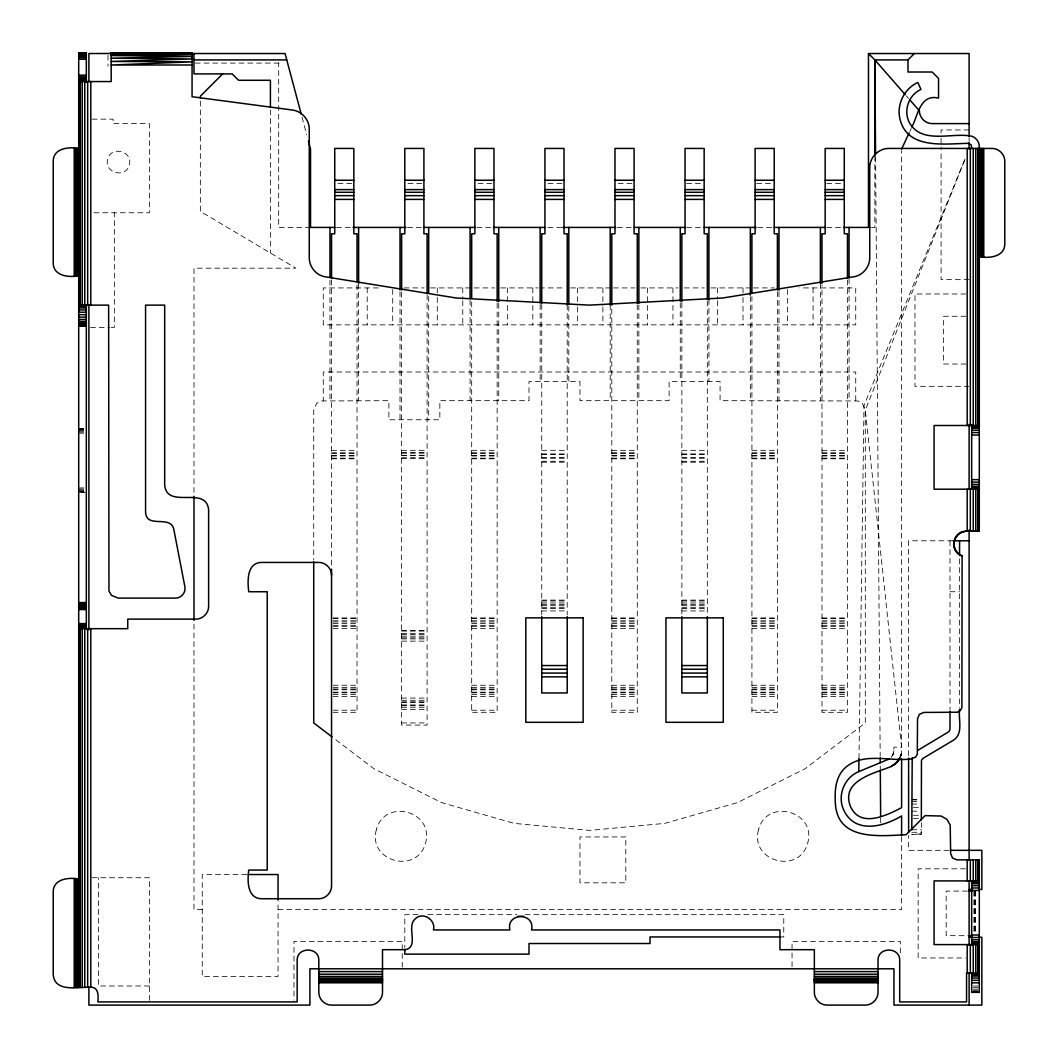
<?xml version="1.0" encoding="UTF-8"?>
<svg xmlns="http://www.w3.org/2000/svg" width="1058" height="1058" viewBox="0 0 1058 1058"><rect width="100%" height="100%" fill="white"/><g stroke="black" fill="none" stroke-linecap="round" stroke-linejoin="round"><path stroke-width="0.75" stroke-dasharray="5 3.75" d="M858.977 758.52L864.016 405.439L965.359 158.224L865.299 410.213L865.299 722.945L805.112 768.716L737.505 802.586L664.794 823.389L589.504 830.398L514.214 823.389L441.517 802.586L373.91 768.716L333.349 737.876M901.363 753.534L900.649 756.311L901.601 750.677L901.601 758.93M891.18 757.409L893.64 753.137L893.957 747.146L901.601 747.146L901.601 150.725M893.957 750.677L892.344 755.981M899.485 758.93L901.601 750.677M892.688 755.438L893.64 753.137M909.827 131.443L911.202 128.494M899.776 757.938L900.861 755.663M195.294 63.096L278.69 63.096L281.441 62.263M901.601 747.146L865.299 410.213L862.495 403.455L858.21 400.982L720.075 400.665L720.075 381.554L669.119 381.554L669.119 400.665L579.956 400.665L579.956 381.554L529 381.554L529 400.665L439.837 400.665L439.837 419.761L388.881 419.761L388.881 400.665L320.799 400.982L316.514 403.455L313.723 410.213L313.723 559.999M92.112 119.144L113.087 119.144L113.087 123.601L149.39 123.601L149.39 212.764L92.072 212.764M969.115 129.962L941.091 129.962L941.091 136.548M337.925 183.47L352.248 183.47M407.978 183.47L422.314 183.47M478.044 183.47L492.38 183.47M548.11 183.47L562.433 183.47M618.163 183.47L632.499 183.47M686.642 183.47L702.565 183.47M756.695 183.47L772.618 183.47M826.761 183.47L842.684 183.47M310.536 227.417L278.69 227.417L278.69 63.096M336.51 227.417L352.248 227.417M407.555 227.417L422.42 227.417M476.933 227.417L492.38 227.417M547.978 227.417L562.843 227.417M617.369 227.417L632.499 227.417M686.642 227.417L702.565 227.417M757.793 227.417L772.657 227.417M826.761 227.417L842.684 227.417M871.62 227.417L874.847 227.417L874.847 158.435M969.115 279.643L941.091 279.643L941.091 151.347M378.367 287.921L323.272 287.921L323.272 324.872L855.737 324.872L855.737 287.921L799.689 287.921M404.05 287.921L424.073 287.921M430.421 287.921L494.721 287.921M500.738 287.921L537.781 287.921M539.421 287.921L564.192 287.921M570.553 287.921L611.762 287.921M613.415 287.921L634.84 287.921M640.857 287.921L677.9 287.921M684.301 287.921L704.324 287.921M710.923 287.921L751.881 287.921M753.534 287.921L774.377 287.921M965.835 293.979L914.972 293.979L914.972 386.329L969.115 386.329M965.928 316.263L943.643 316.263L943.643 364.031L965.928 364.031M90.472 327.411L109.582 327.411M111.183 327.411L114.357 327.411L114.357 212.764M78.702 428.688L84.812 428.688M78.702 428.834L84.812 428.834M78.702 429.284L84.812 429.284M78.702 429.984L84.812 429.984M78.702 430.91L84.812 430.91M78.702 431.995L84.812 431.995M78.702 433.145L84.812 433.145M331.551 450.338L357.035 450.338M401.617 450.338L427.088 450.338M471.683 450.338L497.154 450.338M541.736 450.338L567.22 450.338M611.802 450.338L637.273 450.338M681.868 450.338L707.339 450.338M751.921 450.338L777.405 450.338M821.987 450.338L847.458 450.338M401.617 452.811L427.088 452.811M331.551 452.956L357.035 452.956M401.617 453.009L427.088 453.009M471.683 452.956L497.154 452.956M611.802 452.956L637.273 452.956M751.921 452.956L777.405 452.956M821.987 452.956L847.458 452.956M331.551 453.168L357.035 453.168M471.683 453.168L497.154 453.168M611.802 453.168L637.273 453.168M751.921 453.168L777.405 453.168M821.987 453.168L847.458 453.168M541.736 454.001L567.22 454.001M681.868 454.001L707.339 454.001M541.736 454.292L567.22 454.292M681.868 454.292L707.339 454.292M401.617 455.284L427.088 455.284M331.551 455.562L357.035 455.562M471.683 455.562L497.154 455.562M611.802 455.562L637.273 455.562M751.921 455.562L777.405 455.562M821.987 455.562L847.458 455.562M401.617 455.681L427.088 455.681M331.551 455.985L357.035 455.985M471.683 455.985L497.154 455.985M611.802 455.985L637.273 455.985M751.921 455.985L777.405 455.985M821.987 455.985L847.458 455.985M541.736 457.651L567.22 457.651M681.868 457.651L707.339 457.651M401.617 457.757L427.088 457.757M331.551 458.167L357.035 458.167M471.683 458.167L497.154 458.167M541.736 458.246L567.22 458.246M611.802 458.167L637.273 458.167M681.868 458.246L707.339 458.246M751.921 458.167L777.405 458.167M821.987 458.167L847.458 458.167M401.617 458.352L427.088 458.352M331.551 458.802L357.035 458.802M471.683 458.802L497.154 458.802M611.802 458.802L637.273 458.802M751.921 458.802L777.405 458.802M821.987 458.802L847.458 458.802M541.736 461.288L567.22 461.288M681.868 461.288L707.339 461.288M541.736 462.174L567.22 462.174M681.868 462.174L707.339 462.174M78.702 487.923L84.812 487.923M78.702 489.074L84.812 489.074M78.702 490.145L84.812 490.145M78.702 491.071L84.812 491.071M78.702 491.785L84.812 491.785M952.597 540.783L908.61 540.783L908.61 757.277M950.005 591.739L959.566 591.739M541.736 600.111L567.22 600.111M681.868 600.111L707.339 600.111M541.736 600.997L567.22 600.997M681.868 600.997L707.339 600.997M541.736 602.954L567.22 602.954M681.868 602.954L707.339 602.954M541.736 604.383L567.22 604.383M681.868 604.383L707.339 604.383M541.736 605.745L567.22 605.745M681.868 605.745L707.339 605.745M541.736 607.702L567.22 607.702M681.868 607.702L707.339 607.702M541.736 608.456L567.22 608.456M681.868 608.456L707.339 608.456M541.736 610.929L567.22 610.929M681.868 610.929L707.339 610.929M333.151 617.925L357.035 617.925M471.683 617.925L497.154 617.925M611.802 617.925L637.273 617.925M751.921 617.925L777.405 617.925M821.987 617.925L847.458 617.925M333.151 618.546L357.035 618.546M471.683 618.546L497.154 618.546M611.802 618.546L637.273 618.546M751.921 618.546L777.405 618.546M821.987 618.546L847.458 618.546M333.151 620.781L357.035 620.781M471.683 620.781L497.154 620.781M611.802 620.781L637.273 620.781M751.921 620.781L777.405 620.781M821.987 620.781L847.458 620.781M333.151 621.959L357.035 621.959M471.683 621.959L497.154 621.959M611.802 621.959L637.273 621.959M751.921 621.959L777.405 621.959M821.987 621.959L847.458 621.959M333.151 623.598L357.035 623.598M471.683 623.598L497.154 623.598M611.802 623.598L637.273 623.598M751.921 623.598L777.405 623.598M821.987 623.598L847.458 623.598M333.151 625.318L357.035 625.318M471.683 625.318L497.154 625.318M611.802 625.318L637.273 625.318M751.921 625.318L777.405 625.318M821.987 625.318L847.458 625.318M333.151 626.349L357.035 626.349M471.683 626.349L497.154 626.349M611.802 626.349L637.273 626.349M751.921 626.349L777.405 626.349M821.987 626.349L847.458 626.349M333.151 628.584L357.035 628.584M471.683 628.584L497.154 628.584M611.802 628.584L637.273 628.584M751.921 628.584L777.405 628.584M821.987 628.584L847.458 628.584M401.617 630.489L427.088 630.489M401.617 631.084L427.088 631.084M401.617 633.358L427.088 633.358M401.617 634.496L427.088 634.496M401.617 636.175L427.088 636.175M401.617 637.855L427.088 637.855M401.617 638.913L427.088 638.913M401.617 641.135L427.088 641.135M333.151 685.253L357.035 685.253M471.683 685.253L497.154 685.253M611.802 685.253L637.273 685.253M751.921 685.253L777.405 685.253M821.987 685.253L847.458 685.253M333.151 687.502L357.035 687.502M471.683 687.502L497.154 687.502M611.802 687.502L637.273 687.502M751.921 687.502L777.405 687.502M821.987 687.502L847.458 687.502M333.151 688.996L357.035 688.996M471.683 688.996L497.154 688.996M611.802 688.996L637.273 688.996M751.921 688.996L777.405 688.996M821.987 688.996L847.458 688.996M333.151 689.803L357.035 689.803M471.683 689.803L497.154 689.803M611.802 689.803L637.273 689.803M751.921 689.803L777.405 689.803M821.987 689.803L847.458 689.803M333.151 692.17L357.035 692.17M471.683 692.17L497.154 692.17M611.802 692.17L637.273 692.17M751.921 692.17L777.405 692.17M821.987 692.17L847.458 692.17M333.151 692.831L357.035 692.831M471.683 692.831L497.154 692.831M611.802 692.831L637.273 692.831M751.921 692.831L777.405 692.831M821.987 692.831L847.458 692.831M333.151 694.471L357.035 694.471M471.683 694.471L497.154 694.471M611.802 694.471L637.273 694.471M751.921 694.471L777.405 694.471M821.987 694.471L847.458 694.471M333.151 696.587L357.035 696.587M471.683 696.587L497.154 696.587M611.802 696.587L637.273 696.587M751.921 696.587L777.405 696.587M821.987 696.587L847.458 696.587M401.617 698.082L427.088 698.082M401.617 700.29L427.088 700.29M401.617 701.811L427.088 701.811M401.617 702.591L427.088 702.591M401.617 704.959L427.088 704.959M401.617 705.66L427.088 705.66M401.617 707.26L427.088 707.26M401.617 709.402L427.088 709.402M333.151 710.209L357.035 710.209M471.683 710.209L497.154 710.209M611.802 710.209L637.273 710.209M751.921 710.209L777.405 710.209M821.987 710.209L847.458 710.209M333.151 712.312L357.035 712.312L357.035 284.999M401.617 722.945L427.088 722.945M911.784 799.372L919.746 799.372M911.784 799.914L919.746 799.914M911.784 801.501L919.746 801.501M911.784 804.04L919.746 804.04M913.385 807.333L919.746 807.333M911.784 811.182L919.746 811.182M913.385 815.295L919.746 815.295M913.385 818.482L919.746 818.482M911.784 829.736L921.346 829.736M911.784 832.276L921.346 832.276M921.346 833.863L911.784 834.405L921.346 834.405L921.346 822.608M949.026 850.328L908.61 850.328L908.61 835.476M965.518 868.803L918.159 868.803L918.159 957.966L965.518 957.966M246.752 874.53L202.263 874.53L202.263 976.441L278.056 976.441L278.056 900.014M92.072 877.717L149.39 877.717L149.39 1000.326M967.475 891.087L946.183 891.087L946.183 935.682L969.035 935.682M202.263 909.563L193.984 909.563L193.984 619.128M278.056 909.563L901.601 909.563L901.601 836.349M417.976 914.654L404.804 914.654L404.804 947.558M427.868 914.654L516.846 914.654M525.085 914.654L783.766 914.654L783.766 936.952L779.944 936.952M149.39 985.99L98.434 985.99L98.434 877.717M973.188 985.99L979.298 985.99M973.188 987.643L979.298 987.643M973.188 989.177L979.298 989.177M973.188 990.5L977.777 990.5M906.389 95.947L908.558 98.434M302.046 117.226L306.741 134.855M875.601 157.179L880.19 756.153M880.269 766.032L880.309 770.978M880.666 817.979L880.706 822.926M975.489 891.087L975.489 934.029M975.053 891.087L975.053 934.029M974.55 891.087L974.55 934.029M973.889 891.087L973.889 934.029M969.115 137.924L969.115 141.481M959.566 558.822L959.566 708.199M950.005 540.783L950.005 709.839M941.091 138.188L941.091 149.707M900.332 952.835L900.332 941.408L792.045 941.408L792.045 967.184M855.737 400.665L855.737 371.993L323.272 371.993L323.272 400.665M849.058 278.571L849.058 400.665M847.458 280.053L847.458 712.312L821.987 712.312L821.987 284.999M820.386 283.518L820.386 400.665M813.073 287.921L813.073 324.872M787.588 289.535L787.588 324.872M778.992 291.77L778.992 400.665M777.405 291.611L777.405 712.312L751.921 712.312L751.921 296.571M750.334 296.716L750.334 400.665M743.007 287.921L743.007 295.949M743.007 297.562L743.007 324.872M717.536 287.921L717.536 299.163M717.536 300.776L717.536 324.872M708.926 299.559L708.926 381.554M707.339 301.107L707.339 614.976M681.868 302.747L681.868 614.976M680.268 302.839L680.268 381.554M672.941 287.921L672.941 324.872M647.47 287.921L647.47 324.872M638.873 304.969L638.873 400.665M637.273 304.836L637.273 712.312L611.802 712.312L611.802 304.836M610.202 304.969L610.202 400.665M602.888 287.921L602.888 305.59M602.888 307.204L602.888 324.872M577.404 287.921L577.404 305.59M577.404 307.204L577.404 324.872M568.807 306.119L568.807 381.554M567.22 304.863L567.22 614.976M541.736 304.387L541.736 614.976M540.149 304.479L540.149 381.554M532.822 287.921L532.822 324.872M507.351 287.921L507.351 324.872M498.741 303.315L498.741 400.665M497.154 303.183L497.154 712.312L471.683 712.312L471.683 301.53M470.083 300.009L470.083 400.665M462.756 287.921L462.756 299.163M462.756 300.776L462.756 324.872M437.285 287.921L437.285 295.949M437.285 297.562L437.285 324.872M428.688 296.465L428.688 419.761M427.088 294.679L427.088 725.087L401.617 725.087L401.617 291.386M402.252 967.184L402.252 941.408L293.979 941.408L293.979 1000.207M400.017 291.532L400.017 419.761M392.703 289.535L392.703 324.872M367.219 287.921L367.219 324.872M358.622 283.518L358.622 400.665M331.551 280.053L331.551 565.845M329.964 280.211L329.964 400.665M270.412 109.9L270.412 253.021M200.346 101.105L200.346 211.336L295.883 268.177L193.984 268.177L193.984 494.641M107.995 55.135L107.995 66.27M107.731 159.189C103.512 172.877 126.087 178.921 129.274 164.955C133.493 151.268 110.918 145.21 107.731 159.189M376.37 829.723C367.483 861.582 417.355 874.953 425.594 842.909C434.481 811.05 384.609 797.679 376.37 829.723M758.52 829.723C749.633 861.582 799.504 874.953 807.743 842.909C816.631 811.05 766.759 797.679 758.52 829.723M84.812 492.221L78.702 492.221L84.812 492.38M625.807 836.957L579.956 836.957L579.956 882.808L625.807 882.808L625.807 836.957"/><path stroke-width="1.5" d="M901.601 835.648L901.601 815.93C882.835 827.263 854.163 834.273 843.279 809.066C837.314 794.928 844.575 777.405 858.792 771.626L858.977 758.52M912.208 757.912L911.784 829.736M901.601 149.072L909.139 132.911M911.89 127.026C917.881 115.679 920.05 93.633 938.539 98.116L938.539 78.371L932.177 72.01L907.976 72.01L907.976 59.909L914.337 53.535M899.776 757.938L897.25 762.091L890.981 766.561C874.503 773.305 840.687 780.46 850.341 806.143C860.167 828.652 886.445 815.467 901.601 807.664L901.601 758.811M222.643 73.915L200.346 96.212L200.346 97.812M894.367 764.683L899.485 758.93L895.306 763.969L890.981 766.561M918 750.215L949.092 731.541L950.005 729.306L950.005 711.28M888.826 759.141L858.792 771.626M979.298 973.254L966.562 973.254L966.562 1001.913L899.684 1001.913L899.684 960.519C900.213 946.606 877.505 946.606 878.034 960.519L878.034 992.364C878.074 999.175 872.109 1005.14 865.299 1005.1L827.078 1005.1C820.267 1005.14 814.303 999.175 814.343 992.364L814.343 949.687L779.944 949.687L779.944 929.942L531.552 929.942C535.467 912.194 505.975 912.194 509.89 929.942L433.463 929.942C436.055 919.64 422.552 911.123 414.974 919.098C406.14 927.205 419.404 946.698 405.439 949.687L382.507 949.687L382.507 992.364C382.546 999.175 376.582 1005.14 369.771 1005.1L331.551 1005.1C324.74 1005.14 318.775 999.175 318.815 992.364L318.815 960.519C319.344 946.606 296.637 946.606 297.166 960.519L297.166 1001.913L97.799 1001.913C98.46 996.781 98.844 987.431 91.438 987.273C79.681 986.585 54.58 993.237 53.217 974.524L53.217 891.722C53.27 878.748 69.008 877.175 78.702 878.986M971.667 148.437L971.231 144.933L968.48 143.346C944.596 143.624 906.719 150.024 899.763 118.179C896.761 103.843 904.511 88.528 917.841 82.458L920.976 89.427C908.624 94.863 903.109 110.839 909.47 122.741C921.24 143.729 949.568 133.308 968.48 135.702C974.273 135.662 979.338 140.727 979.298 146.533L979.298 531.235C970.609 530.296 956.855 529.833 954.237 540.783C952.557 546.893 956.141 553.757 962.106 555.9L961.894 707.709L960.241 710.566L957.384 712.219L923.899 712.431L919.389 714.295L917.524 718.805L917.312 754.209L915.659 757.065L911.15 758.93C889.54 761.826 862.561 751.484 844.694 768.253C835.436 777.286 834.643 790.736 835.357 802.877C837.05 841.017 879 835.965 906.058 834.722L925.168 815.612L941.197 816.049L946.91 819.342L950.203 825.055L950.639 853.515L952.504 858.012L957.014 859.876L979.298 859.876L979.298 992.364L971.667 992.364L971.667 973.003M963.375 531.632C953.179 533.867 950.481 548.745 959.262 554.405M966.562 531.235C952.941 530.627 949.105 551.668 962.106 555.9M192.067 65.001L111.183 65.001L192.067 61.867L111.183 61.443L192.067 58.957L111.183 58.203L192.067 56.444L111.183 55.558L192.067 54.527L111.183 53.746L192.067 53.31L111.183 52.966L111.183 81.559L78.702 81.559M111.183 53.68L192.067 53.31L111.183 53.191M111.183 53.601L192.067 53.31L88.885 53.535L88.885 81.559M192.067 52.9L111.183 52.966L192.067 52.9L192.067 96.714L292.669 110.058C301.9 111.328 309.227 119.673 309.267 128.997L309.267 257.967C309.306 266.735 315.747 274.736 324.317 276.641L456.143 297.986L589.504 305.127L722.865 297.986L854.705 276.641C863.262 274.736 869.702 266.735 869.755 257.967L869.755 167.548C869.689 157.325 878.629 148.371 888.865 148.437L992.047 148.437C998.858 148.398 1004.822 154.362 1004.783 161.173L1004.783 243.975C1004.73 256.962 988.992 258.536 979.298 256.71M78.702 53.112L86.333 53.112M192.001 53.535L285.065 53.535L301.266 114.317M868.486 227.417L868.486 53.535L969.115 53.535L969.115 136.548M78.702 53.76L86.333 53.76M78.702 54.765L86.333 54.765M78.702 56.087L86.333 56.087M78.702 57.621L86.333 57.621M78.702 59.274L86.333 59.274M286.758 59.909L193.984 59.909L192.067 57.992M868.486 53.535L874.847 59.909L907.976 59.909M78.702 75.197L86.333 75.197M78.702 76.837L86.333 76.837M78.702 78.371L86.333 78.371M78.702 79.694L86.333 79.694M78.702 80.712L86.333 80.712M78.702 81.347L86.333 81.347M969.115 123.601L932.177 123.601C925.353 123.641 919.389 117.676 919.428 110.865L909.642 99.677M78.702 148.437C69.008 146.612 53.27 148.199 53.217 161.173L53.217 263.085C53.27 276.072 69.008 277.646 78.702 275.821M334.738 180.23L353.848 180.23M404.804 180.23L423.914 180.23M474.857 180.23L493.967 180.23M544.923 180.23L564.033 180.23M614.989 180.23L634.086 180.23M685.042 180.23L704.152 180.23M755.108 180.23L774.218 180.23M825.174 180.23L844.271 180.23M334.738 189.62L353.848 189.62M404.804 189.62L423.914 189.62M474.857 189.62L493.967 189.62M544.923 189.62L564.033 189.62M614.989 189.62L634.086 189.62M685.042 189.62L704.152 189.62M755.108 189.62L774.218 189.62M825.174 189.62L844.271 189.62M334.738 192.292L353.848 192.292M404.804 192.292L423.914 192.292M474.857 192.292L493.967 192.292M544.923 192.292L564.033 192.292M614.989 192.292L634.086 192.292M685.042 192.292L704.152 192.292M755.108 192.292L774.218 192.292M825.174 192.292L844.271 192.292M334.738 195.664L353.848 195.664M404.804 195.664L423.914 195.664M474.857 195.664L493.967 195.664M544.923 195.664L564.033 195.664M614.989 195.664L634.086 195.664M685.042 195.664L704.152 195.664M755.108 195.664L774.218 195.664M825.174 195.664L844.271 195.664M334.738 199.393L353.848 199.393M404.804 199.393L423.914 199.393M474.857 199.393L493.967 199.393M544.923 199.393L564.033 199.393M614.989 199.393L634.086 199.393M685.042 199.393L704.152 199.393M755.108 199.393L774.218 199.393M825.174 199.393L844.271 199.393M310.073 227.417L334.857 227.417M353.028 227.417L405.902 227.417M423.914 227.417L475.28 227.417M493.464 227.417L544.923 227.417M562.843 227.417L615.716 227.417M633.887 227.417L685.095 227.417M704.152 227.417L756.139 227.417M774.218 227.417L825.531 227.417M843.702 227.417L870.007 227.417M78.702 305.127L108.63 305.127L108.961 591.025L111.434 595.31L118.179 598.101L175.509 598.101C181.302 598.206 186.076 592.414 184.886 586.74L173.816 529.423C170.669 514.294 146.321 529.251 145.568 512.125L145.568 305.127L164.678 305.127L164.678 484.736C166.648 510.34 206.667 484.604 208.624 510.207L208.624 606.393C208.664 613.204 202.713 619.168 195.889 619.128L127.74 619.128L127.74 628.677L78.702 628.677M78.702 305.445L86.333 305.445M78.702 306.397L86.333 306.397M78.702 307.918L86.333 307.918M78.702 309.901L86.333 309.901M78.702 312.203L86.333 312.203M78.702 314.676L86.333 314.676M78.702 317.149L86.333 317.149M78.702 319.45L86.333 319.45M78.702 321.434L86.333 321.434M78.702 322.954L86.333 322.954M78.702 323.907L86.333 323.907M78.702 324.224L86.333 324.224M78.702 324.502L86.333 324.502M78.702 324.819L86.333 324.819M78.702 325.242L86.333 325.242M78.702 325.719L86.333 325.719M78.702 326.248L86.333 326.248M979.298 425.501L934.082 425.501L934.082 489.193L979.298 489.193M971.667 425.832L979.298 425.832M971.667 426.784L979.298 426.784M971.667 428.292L979.298 428.292M971.667 430.275L979.298 430.275M971.667 432.577L979.298 432.577M971.667 435.05L979.298 435.05M971.667 479.644L979.298 479.644M971.667 482.117L979.298 482.117M971.667 484.419L979.298 484.419M971.667 486.389L979.298 486.389M971.667 487.91L979.298 487.91M971.667 488.862L979.298 488.862M979.298 530.799L971.667 531.235M953.192 540.783L969.115 540.783M78.702 602.571L86.333 602.571M78.702 603.06L86.333 603.06M78.702 603.523L86.333 603.523M78.702 603.92L86.333 603.92M78.702 604.224L86.333 604.224M78.702 604.409L86.333 604.409M78.702 604.647L86.333 604.475M78.702 605.163L86.333 605.163M78.702 605.97L86.333 605.97M78.702 607.028L86.333 607.028M78.702 608.257L86.333 608.257M78.702 609.567L86.333 609.567M78.702 623.585L86.333 623.585M78.702 624.908L86.333 624.908M78.702 626.124L86.333 626.124M78.702 627.182L86.333 627.182M78.702 627.989L86.333 627.989M541.736 665.548L567.22 665.548M681.868 665.548L707.339 665.548M541.736 669.238L567.22 669.238M681.868 669.238L707.339 669.238M541.736 673.073L567.22 673.073M681.868 673.073L707.339 673.073M541.736 676.856L567.22 676.856M681.868 676.856L707.339 676.856M950.639 850.328L981.85 850.328L981.85 889.5L978.663 889.5M248.392 874.53L278.056 874.53L278.056 899.181M979.298 880.904L934.082 880.904L934.082 944.596L979.298 944.596M971.667 881.221L979.298 881.221M971.667 882.174L979.298 882.174M971.667 883.695L979.298 883.695M971.667 885.678L979.298 885.678M971.667 887.979L979.298 887.979M969.115 889.5L972.302 889.5M971.667 890.452L979.298 890.452M969.035 891.087L972.302 891.087M517.917 916.294L523.525 916.294M971.667 935.034L979.298 935.034M969.035 935.682L972.302 935.682M780.46 936.952L650.022 936.952L650.022 943.511L529 943.511L529 954.144L404.804 954.144L404.804 949.211M969.115 937.269L972.302 937.269M978.663 937.269L981.85 937.269L981.85 1005.1L893.957 1005.1L893.957 968.797L309.901 968.797L309.901 1005.1L88.885 1005.1L88.885 987.14M971.667 937.507L979.298 937.507M971.667 939.821L979.298 939.821M971.667 941.792L979.298 941.792M971.667 943.313L979.298 943.313M971.667 944.265L979.298 944.265M318.815 971.601L382.507 971.601M814.343 971.601L878.034 971.601M971.667 973.585L979.298 973.585M318.815 974.206L382.507 974.206M814.343 974.206L878.034 974.206M971.667 974.537L979.298 974.537M971.667 976.058L979.298 976.058M318.815 976.455L382.507 976.455M814.343 976.455L878.034 976.455M971.667 978.028L979.298 978.028M318.815 978.174L382.507 978.174M814.343 978.174L878.034 978.174M318.815 979.258L382.507 979.258M814.343 979.258L878.034 979.258M318.815 979.629L382.507 979.629M814.343 979.629L878.034 979.734M318.815 980.052L382.507 980.052M814.343 980.052L878.034 980.052M971.667 980.33L979.298 980.33M318.815 980.554L382.507 980.554M814.343 980.554L878.034 980.554M318.815 981.216L382.507 981.216M814.343 981.216L878.034 981.216M318.815 981.983L382.507 981.983M814.343 981.983L878.034 981.983M318.815 982.803L382.507 982.803M814.343 982.803L878.034 982.803M971.667 982.803L979.298 982.803M971.667 992.14L979.298 992.14M332.04 736.871L313.723 722.945L313.723 561.639M874.847 156.796L874.847 59.909L905.291 94.704M308.407 141.111L310.536 149.072L310.536 227.417M331.551 575.182C331.604 568.358 325.639 562.393 318.815 562.433L261.498 562.433C246.673 562.763 247.453 581.464 248.749 591.739L267.224 591.739L267.224 870.073L248.749 870.073C247.347 880.243 246.977 898.467 261.498 898.731L318.815 898.731C325.639 898.771 331.604 892.82 331.551 885.996L331.551 569.138M874.847 59.909L875.574 153.873M880.203 757.806L880.243 762.739M880.309 770.978L880.653 816.34M983.768 148.437L983.768 256.71M982.604 148.437L982.604 256.71M981.533 148.437L981.533 256.71M980.607 148.437L980.607 256.71M979.906 148.437L979.906 256.71M979.457 148.437L979.457 256.71M978.888 148.437L978.888 425.501M978.888 489.193L978.888 531.235M978.888 859.876L978.888 880.904M978.888 944.596L978.888 973.254M977.685 148.437L977.685 425.501M977.685 489.193L977.685 531.235M977.685 859.876L977.685 880.904M977.685 944.596L977.685 973.254M975.754 148.437L975.754 425.501M975.754 489.193L975.754 531.235M975.754 859.876L975.754 880.904M975.754 944.596L975.754 973.254M973.254 148.437L973.254 425.501M973.254 489.193L973.254 531.235M973.254 859.876L973.254 880.904M973.254 944.596L973.254 973.254M971.667 424.708L971.667 489.193M971.667 880.904L971.667 945.416M970.331 148.437L970.331 425.501M970.331 489.193L970.331 531.235M970.331 859.876L970.331 880.904M970.331 944.596L970.331 973.254M969.115 142.711L969.115 149.072M969.115 424.311L969.115 489.193M969.115 529.992L969.115 860.114M969.115 880.904L969.115 945.349M969.115 972.805L969.115 1005.1M967.197 148.437L967.197 425.501M967.197 489.193L967.197 531.235M967.197 859.876L967.197 880.904M967.197 944.596L967.197 973.254M959.566 540.783L959.566 555.582M959.566 709.64C958.231 719.44 963.679 733.697 953.351 740.256L922.893 758.427L921.452 760.345L921.346 819.752M908.61 758.123L908.61 832.21M849.058 227.417L849.058 276.918M847.458 278.426L847.458 233.792L844.271 233.792L844.271 148.437L825.174 148.437L825.174 233.792L821.987 233.792L821.987 283.372M820.386 227.417L820.386 283.518M778.992 227.417L778.992 290.117M777.405 289.985L777.405 233.792L774.218 233.792L774.218 148.437L755.108 148.437L755.108 233.792L751.921 233.792L751.921 293.291M750.334 227.417L750.334 295.063M708.926 227.417L708.926 299.559M707.339 299.454L707.339 233.792L704.152 233.792L704.152 148.437L685.042 148.437L685.042 233.792L681.868 233.792L681.868 301.556M707.339 616.602L707.339 692.964L681.868 692.964L681.868 616.602M680.268 227.417L680.268 301.199M638.873 227.417L638.873 303.315M637.273 303.21L637.273 233.792L634.086 233.792L634.086 148.437L614.989 148.437L614.989 233.792L611.802 233.792L611.802 304.863M610.202 227.417L610.202 304.969M568.807 227.417L568.807 304.479M567.22 304.863L567.22 233.792L564.033 233.792L564.033 148.437L544.923 148.437L544.923 233.792L541.736 233.792L541.736 303.21M567.22 616.602L567.22 692.964L541.736 692.964L541.736 616.602M540.149 227.417L540.149 302.839M498.741 227.417L498.741 301.662M497.154 301.556L497.154 233.792L493.967 233.792L493.967 148.437L474.857 148.437L474.857 233.792L471.683 233.792L471.683 298.25M470.083 227.417L470.083 298.369M428.688 227.417L428.688 293.172M427.088 293.291L427.088 233.792L423.914 233.792L423.914 148.437L404.804 148.437L404.804 233.792L401.617 233.792L401.617 289.985M400.017 227.417L400.017 289.892M358.622 227.417L358.622 283.518M357.035 281.719L357.035 233.792L353.848 233.792L353.848 148.437L334.738 148.437L334.738 233.792L331.551 233.792L331.551 278.426M329.964 227.417L329.964 276.918M270.412 106.607L270.412 80.289L238.566 80.289L232.191 73.915L193.984 73.915L193.984 53.535M193.984 496.295L193.984 620.279M90.803 81.559L90.803 305.127M90.803 628.677L90.803 987.273M88.885 304.479L88.885 629.748M87.669 81.559L87.669 305.127M87.669 628.677L87.669 987.273M86.333 82.167L86.333 52.9L78.702 52.9L78.702 987.273M86.333 304.81L86.333 629.047M84.746 81.559L84.746 305.127M84.746 628.677L84.746 987.273M82.246 81.559L82.246 305.127M82.246 628.677L82.246 987.273M80.315 81.559L80.315 305.127M80.315 628.677L80.315 987.273M79.112 81.559L79.112 305.127M79.112 628.677L79.112 987.273M78.543 148.437L78.543 275.821M78.543 878.986L78.543 987.273M78.094 148.437L78.094 275.821M78.094 878.986L78.094 987.273M77.393 148.437L77.393 275.821M77.393 878.986L77.393 987.273M76.467 148.437L76.467 275.821M76.467 878.986L76.467 987.273M75.396 148.437L75.396 275.821M75.396 878.986L75.396 987.273M74.232 148.437L74.232 275.821M74.232 878.986L74.232 987.273M583.143 617.846L525.813 617.846L525.813 722.31L583.143 722.31L583.143 617.846M723.262 617.846L665.945 617.846L665.945 722.31L723.262 722.31L723.262 617.846"/></g></svg>
